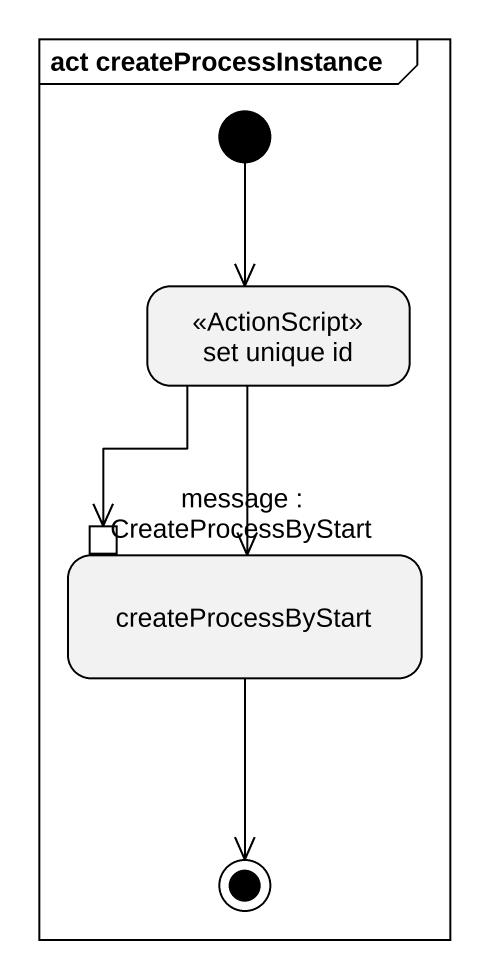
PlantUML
@startuml
mainframe act createProcessInstance
hide empty description
state "set unique id" as set_unique_id <<ActionScript>>
state createProcessByStart {
  state "message : CreateProcessByStart" as message_CreateProcessByStart <<inputPin>>
}
[*] --> set_unique_id
set_unique_id --> createProcessByStart
set_unique_id --> message_CreateProcessByStart
createProcessByStart --> [*]
@enduml
